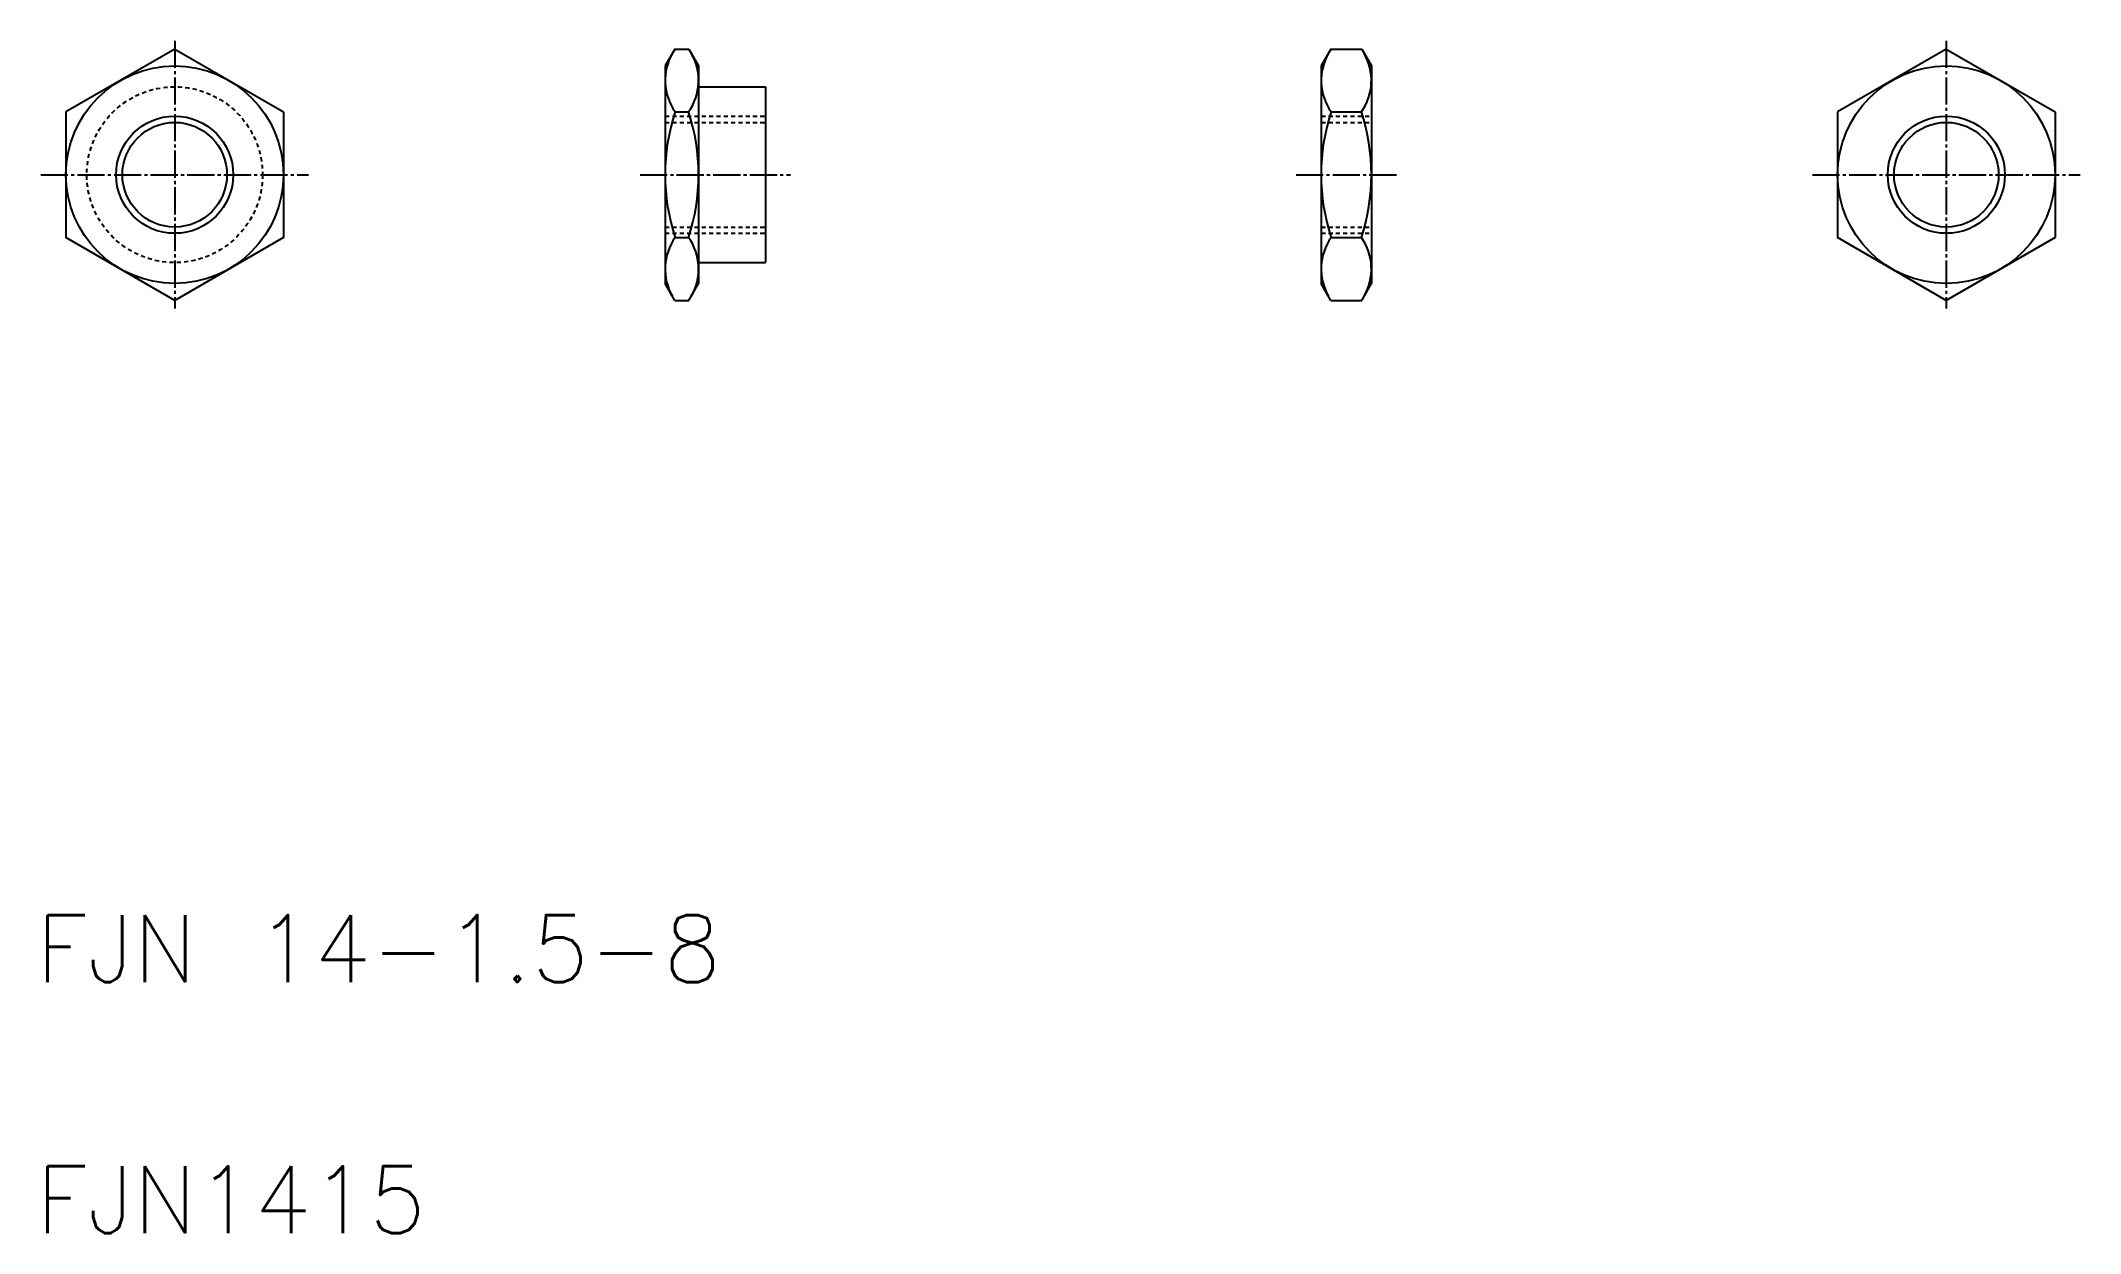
# Model space of a CAD drawing. Extents: x 178 to 421, y 65 to 207.
import ezdxf

# ---------------------------------------------------------------- set-up
doc = ezdxf.new("R2010")
doc.units = 0
doc.header["$LTSCALE"] = 0.25
doc.linetypes.add('CENTER', pattern=[17.5, 13, -1.5, 1.5, -1.5])
doc.linetypes.add('DASHED', pattern=[3.5, 2, -1.5])
doc.layers.get('0').update_dxf_attribs({"linetype": 'CONTINUOUS'})
doc.layers.add('CENTER', color=1, linetype='CENTER')
doc.styles.get("Standard").update_dxf_attribs({"font": 'txt.shx'})

msp = doc.modelspace()

# ---------------------------------------------------------------- linework, layer by layer
for p, q in [((193.68, 206.25), (180.68, 198.74)), ((193.68, 206.25), (206.68, 198.74)), ((253.45, 206.25), (252.29, 204.24)), ((253.45, 206.25), (255.13, 206.25)), ((255.13, 206.25), (256.29, 204.24)), ((331.85, 206.25), (330.69, 204.24)), ((331.85, 206.25), (335.53, 206.25)), ((335.53, 206.25), (336.69, 204.24)), ((405.4, 206.25), (392.4, 198.74)), ((405.4, 206.25), (418.4, 198.74)), ((187.18, 202.5), (187.18, 202.5)), ((190.43, 204.37), (190.43, 204.37)), ((252.29, 204.24), (252.29, 178.24)), ((256.29, 204.24), (256.29, 178.24)), ((330.69, 204.24), (330.69, 178.24)), ((336.69, 204.24), (336.69, 178.24)), ((398.9, 202.5), (398.9, 202.5)), ((402.15, 204.37), (402.15, 204.37)), ((256.29, 201.74), (264.29, 201.74)), ((264.29, 201.74), (264.29, 180.74)), ((180.68, 198.74), (180.68, 183.73)), ((206.68, 198.74), (206.68, 183.73)), ((253.48, 198.74), (255.09, 198.74)), ((331.88, 198.74), (335.5, 198.74)), ((392.4, 198.74), (392.4, 183.73)), ((418.4, 198.74), (418.4, 183.73)), ((193.68, 176.23), (180.68, 183.73)), ((206.68, 183.73), (193.68, 176.23)), ((253.48, 183.73), (255.09, 183.73)), ((331.88, 183.73), (335.5, 183.73)), ((405.4, 176.23), (392.4, 183.73)), ((418.4, 183.73), (405.4, 176.23)), ((256.29, 180.74), (264.29, 180.74)), ((253.45, 176.23), (252.29, 178.24)), ((255.13, 176.23), (256.29, 178.24)), ((331.85, 176.23), (330.69, 178.24)), ((335.53, 176.23), (336.69, 178.24)), ((253.45, 176.23), (255.13, 176.23)), ((331.85, 176.23), (335.53, 176.23))]:
    msp.add_line(p, q)
at = {"color": 3, "linetype": 'DASHED'}
for p, q in [((252.29, 198.24), (264.29, 198.24)), ((252.29, 197.49), (264.29, 197.49)), ((330.69, 198.24), (336.69, 198.24)), ((330.69, 197.49), (336.69, 197.49)), ((252.29, 184.99), (264.29, 184.99)), ((252.29, 184.24), (264.29, 184.24)), ((330.69, 184.99), (336.69, 184.99)), ((330.69, 184.24), (336.69, 184.24))]:
    msp.add_line(p, q, dxfattribs=at)
for centre, radius in [((193.68, 191.24), 13), ((405.4, 191.24), 13), ((193.68, 191.24), 6.25), ((405.4, 191.24), 6.25)]:
    msp.add_circle(centre, radius)
msp.add_circle((193.68, 191.24), 10.5, dxfattribs=at)
at = {"color": 3}
for centre in [(193.68, 191.24), (405.4, 191.24)]:
    msp.add_circle(centre, 7, dxfattribs=at)
for centre, radius, start, end in [((258.79, 202.5), 6.5, 150, 215.2644), ((249.79, 202.5), 6.5, 324.7356, 30), ((337.19, 202.5), 6.5, 150, 215.2644), ((330.19, 202.5), 6.5, 324.7356, 30), ((276.5, 191.24), 24.21, 161.9403, 198.0597), ((232.08, 191.24), 24.21, 341.9403, 18.0597), ((354.9, 191.24), 24.21, 161.9403, 198.0597), ((312.48, 191.24), 24.21, 341.9403, 18.0597), ((258.79, 179.98), 6.5, 144.7356, 210), ((249.79, 179.98), 6.5, 330, 35.2644), ((337.19, 179.98), 6.5, 144.7356, 210), ((330.19, 179.98), 6.5, 330, 35.2644)]:
    msp.add_arc(centre, radius, start, end)
at = {"layer": 'CENTER', "color": 1, "linetype": 'CENTER'}
for p, q in [((193.68, 207.24), (193.68, 175.24)), ((405.4, 207.24), (405.4, 175.24)), ((177.68, 191.24), (209.68, 191.24)), ((249.29, 191.24), (267.29, 191.24)), ((327.69, 191.24), (339.98, 191.24)), ((389.4, 191.24), (421.4, 191.24))]:
    msp.add_line(p, q, dxfattribs=at)

# ---------------------------------------------------------------- texts
for s, p in [('FJN 14-1.5-8', (177.1, 94.79)), ('FJN1415', (177.1, 64.79))]:
    msp.add_text(s, height=8).set_placement(p)

doc.saveas('drawing.dxf')
